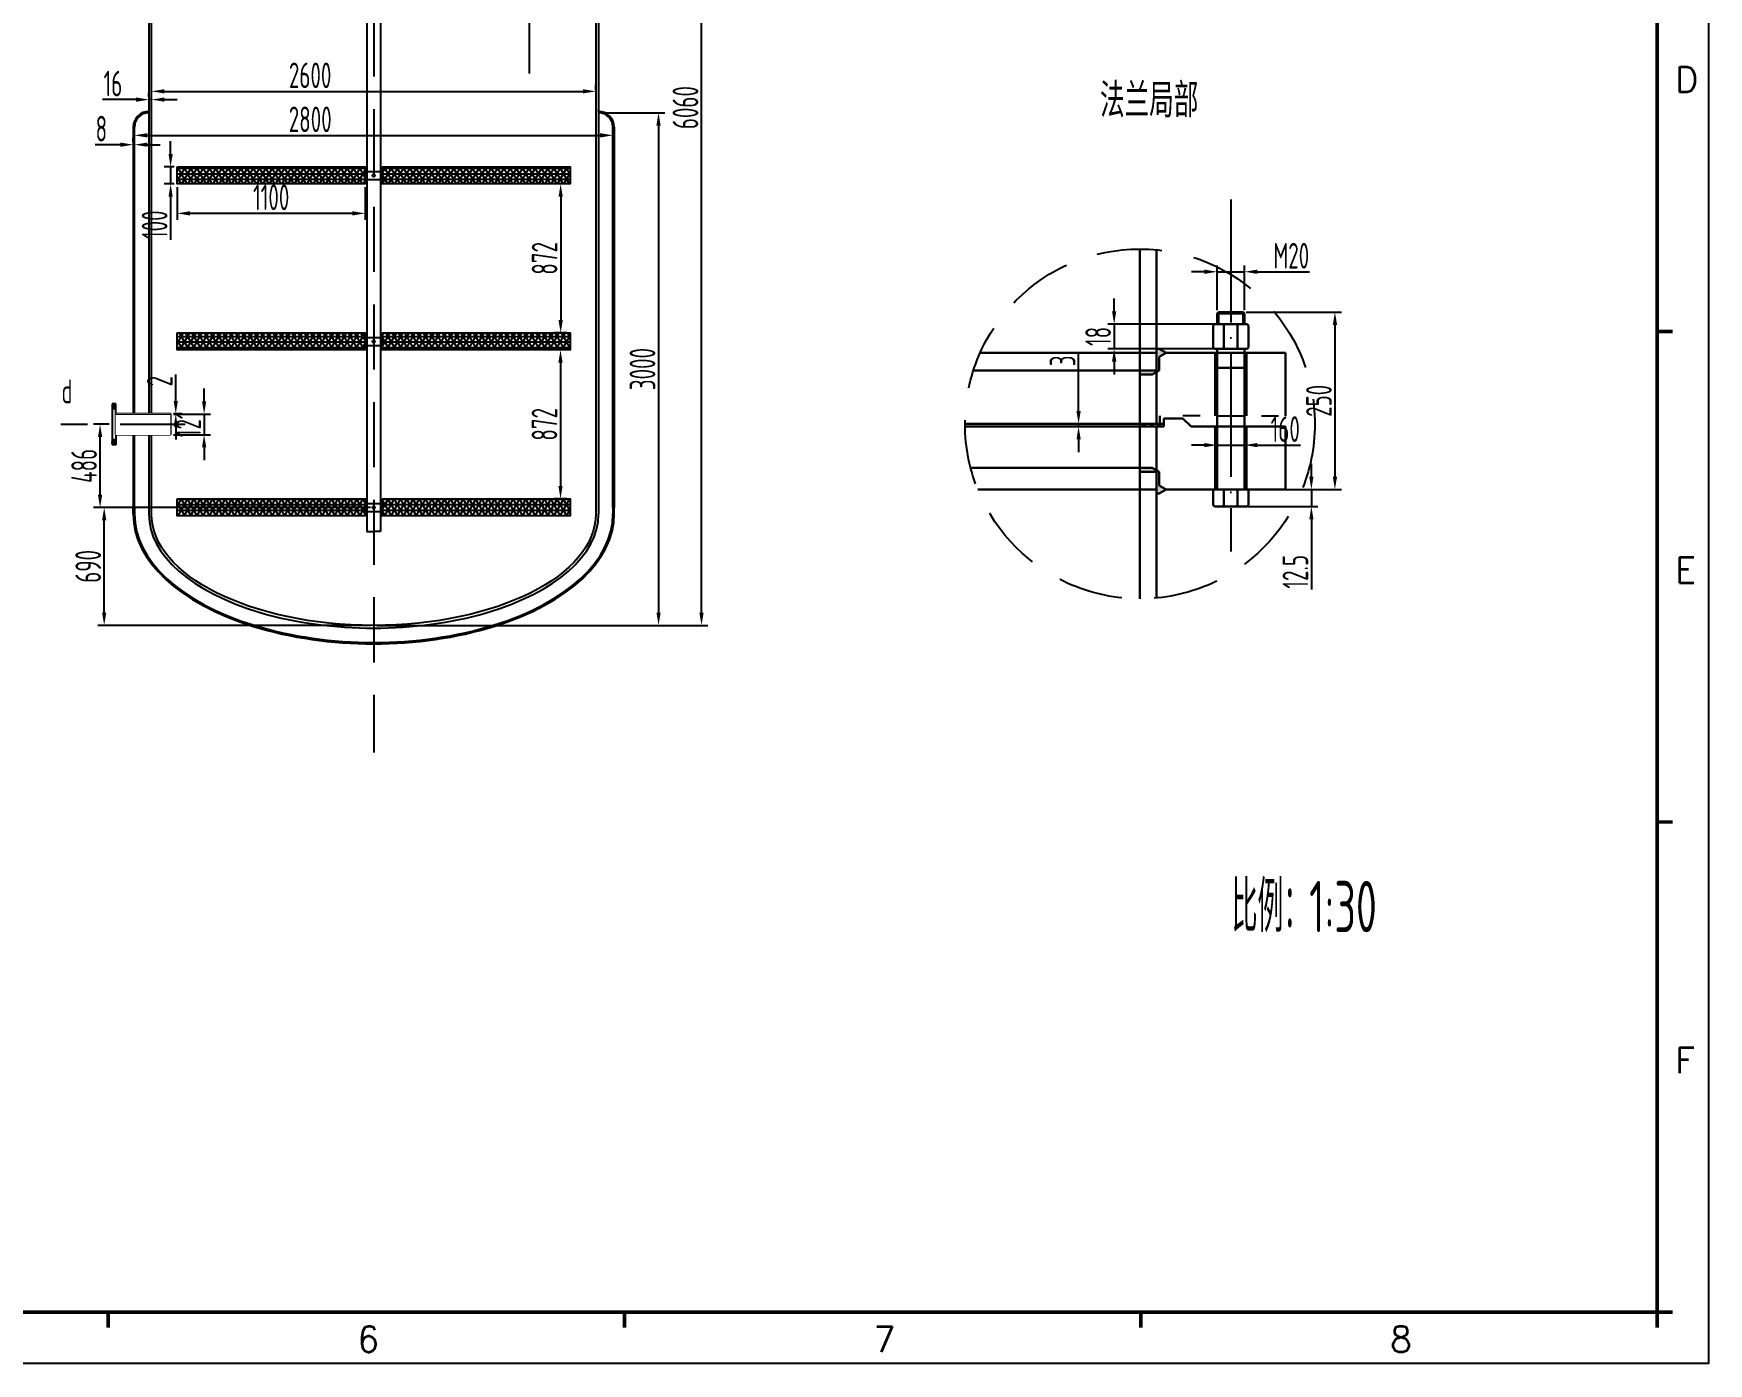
# Model space of a CAD drawing. Header units: millimetres. Extents: x 6802 to 7643, y 2128 to 2722.
# Drawn here: x 7316.4 to 7643.2, y 2128.2 to 2387.7 of the extents above; entities that cross this region are included whole.
import ezdxf

# ---------------------------------------------------------------- set-up
doc = ezdxf.new("R2010")
doc.units = ezdxf.units.MM
doc.set_wipeout_variables(frame=1)
doc.linetypes.add('ACAD_ISO04W100', pattern=[30, 24, -3, 0, -3])
doc.linetypes.add('DASHED', pattern=[19.05, 12.7, -6.35])
for name, color, linetype in [('4', 7, 'Continuous'), ('CENTER', 10, 'DASHED'), ('DLI', 5, 'Continuous'), ('FILLIN', 6, 'DASHED'), ('INSTRUCTION', 50, 'Continuous'), ('图框内', 7, 'Continuous'), ('细实线', 7, 'Continuous'), ('轮廓线', 7, 'Continuous')]:
    doc.layers.add(name, color=color, linetype=linetype)
for name, color, linetype, lineweight in [('中心线', 240, 'ACAD_ISO04W100', 25), ('图框', 7, 'Continuous', 25), ('文字', 7, 'Continuous', 25), ('粗实线', 7, 'Continuous', 30), ('线框', 7, 'Continuous', 25)]:
    doc.layers.add(name, color=color, linetype=linetype, lineweight=lineweight)
doc.styles.add('5-gbcbig', font='gbenor.shx', dxfattribs={"width": 0.7, "height": 5, "bigfont": 'gbcbig.shx'})
doc.styles.add('5mm', font='geniso.shx', dxfattribs={"height": 5, "bigfont": 'gbcbig.shx'})
doc.styles.add('7-gbcbig', font='gbenor.shx', dxfattribs={"width": 0.7, "height": 7, "bigfont": 'gbcbig.shx'})
doc.styles.add('Romans', font='romans.shx')
doc.dimstyles.new('GBCBIG-1：30', dxfattribs={"dimtxt": 5, "dimasz": 2.5, "dimexe": 1.25, "dimexo": 0.625, "dimtad": 1, "dimdec": 0, "dimlfac": 30, "dimtxsty": '5-gbcbig', "dimcen": 2.5, "dimclrd": 256, "dimclrt": 256, "dimadec": 0, "dimazin": 0, "dimtfac": 1, "dimtdec": 0, "dimtmove": 0, "dimatfit": 3, "dimfxl": 0, "dimlwd": -1, "dimarcsym": 0})

# ---------------------------------------------------------------- blocks, each defined once
blk = doc.blocks.new('*D81')
at = {"layer": 'Defpoints', "color": 0, "transparency": 16777216}
for p in [(7520.3, 2311.55), (7523.41, 2311.55), (7523.41, 2311.02)]:
    blk.add_point(p, dxfattribs=at)
at = {"layer": 'DLI', "linetype": 'Continuous', "transparency": 16777216}
for p, q in [((7520.3, 2314.05), (7520.3, 2325.13)), ((7520.3, 2311.02), (7520.3, 2311.55)), ((7520.3, 2308.52), (7520.3, 2306.02))]:
    blk.add_line(p, q, dxfattribs=at)
at = {"layer": 'DLI', "color": 0, "linetype": 'Continuous', "lineweight": -2, "transparency": 16777216}
for p, q in [((7522.79, 2311.55), (7519.05, 2311.55)), ((7522.79, 2311.02), (7519.05, 2311.02))]:
    blk.add_line(p, q, dxfattribs=at)
at = {"layer": 'DLI', "transparency": 16777216}
for points in [[(7519.89, 2314.05), (7520.72, 2314.05), (7520.3, 2311.55)], [(7519.89, 2308.52), (7520.72, 2308.52), (7520.3, 2311.02)]]:
    blk.add_solid(points, dxfattribs=at)
at = {"layer": 'DLI', "lineweight": 25, "transparency": 16777216, "insert": (7517.18, 2323.86), "char_height": 5, "attachment_point": 5, "rotation": 90, "style": '5-gbcbig'}
blk.add_mtext('3', dxfattribs=at)
blk = doc.blocks.new('*D82')
at = {"layer": 'Defpoints', "color": 0, "transparency": 16777216}
for p in [(7552.41, 2333.36), (7552.41, 2298.75), (7570.32, 2298.75)]:
    blk.add_point(p, dxfattribs=at)
at = {"layer": 'DLI', "color": 0, "linetype": 'Continuous', "lineweight": -2, "transparency": 16777216}
for p, q in [((7553.03, 2333.36), (7571.57, 2333.36)), ((7553.03, 2298.75), (7571.57, 2298.75))]:
    blk.add_line(p, q, dxfattribs=at)
at = {"layer": 'DLI', "linetype": 'Continuous', "transparency": 16777216}
blk.add_line((7570.32, 2330.86), (7570.32, 2301.25), dxfattribs=at)
at = {"layer": 'DLI', "transparency": 16777216}
for points in [[(7569.9, 2330.86), (7570.74, 2330.86), (7570.32, 2333.36)], [(7569.9, 2301.25), (7570.74, 2301.25), (7570.32, 2298.75)]]:
    blk.add_solid(points, dxfattribs=at)
at = {"layer": 'DLI', "lineweight": 25, "transparency": 16777216, "insert": (7567.2, 2316.05), "char_height": 5, "attachment_point": 5, "rotation": 90, "style": '5-gbcbig'}
blk.add_mtext('250', dxfattribs=at)
blk = doc.blocks.new('*D83')
at = {"layer": 'Defpoints', "color": 0, "transparency": 16777216}
for p in [(7552.68, 2298.75), (7552.68, 2295.42), (7565.72, 2295.42)]:
    blk.add_point(p, dxfattribs=at)
at = {"layer": 'DLI', "linetype": 'Continuous', "transparency": 16777216}
for p, q in [((7565.72, 2301.25), (7565.72, 2303.75)), ((7565.72, 2298.75), (7565.72, 2295.42)), ((7565.72, 2292.92), (7565.72, 2279.25))]:
    blk.add_line(p, q, dxfattribs=at)
at = {"layer": 'DLI', "color": 0, "linetype": 'Continuous', "lineweight": -2, "transparency": 16777216}
for p, q in [((7553.3, 2298.75), (7566.97, 2298.75)), ((7553.3, 2295.42), (7566.97, 2295.42))]:
    blk.add_line(p, q, dxfattribs=at)
at = {"layer": 'DLI', "transparency": 16777216}
for points in [[(7565.31, 2301.25), (7566.14, 2301.25), (7565.72, 2298.75)], [(7565.31, 2292.92), (7566.14, 2292.92), (7565.72, 2295.42)]]:
    blk.add_solid(points, dxfattribs=at)
at = {"layer": 'DLI', "lineweight": 25, "transparency": 16777216, "insert": (7562.6, 2282.7), "char_height": 5, "attachment_point": 5, "rotation": 90, "style": '5-gbcbig'}
blk.add_mtext('12.5', dxfattribs=at)
blk = doc.blocks.new('*D84')
at = {"layer": 'Defpoints', "color": 0, "transparency": 16777216}
for p in [(7552.41, 2331.02), (7527.25, 2326.22), (7552.68, 2326.22)]:
    blk.add_point(p, dxfattribs=at)
at = {"layer": 'DLI', "linetype": 'Continuous', "transparency": 16777216}
for p, q in [((7527.25, 2333.52), (7527.25, 2336.02)), ((7527.25, 2331.02), (7527.25, 2326.22)), ((7527.25, 2323.72), (7527.25, 2321.22))]:
    blk.add_line(p, q, dxfattribs=at)
at = {"layer": 'DLI', "color": 0, "linetype": 'Continuous', "lineweight": -2, "transparency": 16777216}
for p, q in [((7551.78, 2331.02), (7526, 2331.02)), ((7552.05, 2326.22), (7526, 2326.22))]:
    blk.add_line(p, q, dxfattribs=at)
at = {"layer": 'DLI', "transparency": 16777216}
for points in [[(7526.83, 2333.52), (7527.66, 2333.52), (7527.25, 2331.02)], [(7526.83, 2323.72), (7527.66, 2323.72), (7527.25, 2326.22)]]:
    blk.add_solid(points, dxfattribs=at)
at = {"layer": 'DLI', "lineweight": 25, "transparency": 16777216, "insert": (7524.12, 2328.62), "char_height": 5, "attachment_point": 5, "rotation": 90, "style": '5-gbcbig'}
blk.add_mtext('18', dxfattribs=at)
blk = doc.blocks.new('*D85')
at = {"layer": 'Defpoints', "color": 0, "transparency": 16777216}
for p in [(7552.68, 2341.23), (7547.34, 2333.09), (7552.68, 2333.09)]:
    blk.add_point(p, dxfattribs=at)
at = {"layer": 'DLI', "linetype": 'Continuous', "transparency": 16777216}
for p, q in [((7544.84, 2341.23), (7542.34, 2341.23)), ((7547.34, 2341.23), (7552.68, 2341.23)), ((7555.18, 2341.23), (7565.34, 2341.23))]:
    blk.add_line(p, q, dxfattribs=at)
at = {"layer": 'DLI', "color": 0, "linetype": 'Continuous', "lineweight": -2, "transparency": 16777216}
for p, q in [((7547.34, 2333.72), (7547.34, 2342.48)), ((7552.68, 2333.72), (7552.68, 2342.48))]:
    blk.add_line(p, q, dxfattribs=at)
at = {"layer": 'DLI', "transparency": 16777216}
for points in [[(7544.84, 2341.65), (7544.84, 2340.82), (7547.34, 2341.23)], [(7555.18, 2341.65), (7555.18, 2340.82), (7552.68, 2341.23)]]:
    blk.add_solid(points, dxfattribs=at)
at = {"layer": 'DLI', "lineweight": 25, "transparency": 16777216, "insert": (7561.8, 2344.36), "char_height": 5, "attachment_point": 5, "style": '5-gbcbig'}
blk.add_mtext('M20', dxfattribs=at)
blk = doc.blocks.new('*D86')
at = {"layer": 'Defpoints', "color": 0, "transparency": 16777216}
for p in [(7547.34, 2308.75), (7552.68, 2308.75), (7552.68, 2307.41)]:
    blk.add_point(p, dxfattribs=at)
at = {"layer": 'DLI', "linetype": 'Continuous', "transparency": 16777216}
for p, q in [((7544.84, 2307.41), (7542.34, 2307.41)), ((7547.34, 2307.41), (7552.68, 2307.41)), ((7555.18, 2307.41), (7563.59, 2307.41))]:
    blk.add_line(p, q, dxfattribs=at)
at = {"layer": 'DLI', "color": 0, "linetype": 'Continuous', "lineweight": -2, "transparency": 16777216}
for p, q in [((7547.34, 2308.12), (7547.34, 2306.16)), ((7552.68, 2308.12), (7552.68, 2306.16))]:
    blk.add_line(p, q, dxfattribs=at)
at = {"layer": 'DLI', "transparency": 16777216}
for points in [[(7544.84, 2307.83), (7544.84, 2307), (7547.34, 2307.41)], [(7555.18, 2307.83), (7555.18, 2307), (7552.68, 2307.41)]]:
    blk.add_solid(points, dxfattribs=at)
at = {"layer": 'DLI', "transparency": 16777216, "insert": (7560.63, 2310.54), "char_height": 5, "attachment_point": 5, "style": '5-gbcbig'}
blk.add_mtext('160', dxfattribs=at)
blk = doc.blocks.new('row')
at = {"layer": 'FILLIN'}
h = blk.add_hatch(dxfattribs=at)
h.set_pattern_fill('NET3', color=256, scale=0.5)
h.set_pattern_definition([(0, (-7807.0132, -2344.333), (0, 1.5875), []), (60, (-7807.0132, -2344.333), (-1.37481533, 0.79375), []), (120, (-7807.0132, -2344.333), (-1.37481533, -0.79375), [])])
h.paths.add_polyline_path([(-57.51, 2.53), (-57.51, -2.47), (-2.49, -2.47), (-2.49, 2.53)])
h.paths.add_polyline_path([(57.49, -2.47), (57.49, 2.53), (2.49, 2.53), (2.49, -2.47)])
for points in [[(-57.51, 2.53), (-2.49, 2.53), (-2.49, -2.47), (-57.51, -2.47)], [(2.49, 2.53), (57.49, 2.53), (57.49, -2.47), (2.49, -2.47)]]:
    blk.add_lwpolyline(points, close=True)
at = {"layer": '轮廓线'}
for p, q in [((-2.49, 1.2), (2.49, 1.2)), ((-2.49, -1.2), (2.49, -1.2))]:
    blk.add_line(p, q, dxfattribs=at)
blk.add_circle((0, 0), 0.4, dxfattribs=at)
blk = doc.blocks.new('*D73')
at = {"layer": 'Defpoints', "color": 0, "transparency": 16777216}
for p in [(7343.1, 2313.48), (7343.1, 2309.45), (7349.68, 2309.45)]:
    blk.add_point(p, dxfattribs=at)
at = {"layer": 'DLI', "linetype": 'Continuous', "transparency": 16777216}
for p, q in [((7349.68, 2315.98), (7349.68, 2318.48)), ((7349.68, 2313.48), (7349.68, 2309.45)), ((7349.68, 2306.95), (7349.68, 2304.45))]:
    blk.add_line(p, q, dxfattribs=at)
at = {"layer": 'DLI', "color": 0, "linetype": 'Continuous', "lineweight": -2, "transparency": 16777216}
for p, q in [((7343.72, 2313.48), (7350.93, 2313.48)), ((7343.72, 2309.45), (7350.93, 2309.45))]:
    blk.add_line(p, q, dxfattribs=at)
at = {"layer": 'DLI', "transparency": 16777216}
for points in [[(7349.27, 2315.98), (7350.1, 2315.98), (7349.68, 2313.48)], [(7349.27, 2306.95), (7350.1, 2306.95), (7349.68, 2309.45)]]:
    blk.add_solid(points, dxfattribs=at)
at = {"layer": 'DLI', "transparency": 16777216, "insert": (7346.56, 2311.47), "char_height": 5, "attachment_point": 5, "rotation": 90, "style": '5-gbcbig'}
blk.add_mtext('121', dxfattribs=at)
blk = doc.blocks.new('*D74')
at = {"layer": 'Defpoints', "color": 0, "transparency": 16777216}
for p in [(7343.1, 2313.55), (7343.1, 2313.48), (7344.15, 2313.48)]:
    blk.add_point(p, dxfattribs=at)
at = {"layer": 'DLI', "linetype": 'Continuous', "transparency": 16777216}
for p, q in [((7344.15, 2316.05), (7344.15, 2321.21)), ((7344.15, 2313.48), (7344.15, 2313.55)), ((7344.15, 2310.98), (7344.15, 2308.48))]:
    blk.add_line(p, q, dxfattribs=at)
at = {"layer": 'DLI', "color": 0, "linetype": 'Continuous', "lineweight": -2, "transparency": 16777216}
for p, q in [((7343.72, 2313.55), (7345.4, 2313.55)), ((7343.72, 2313.48), (7345.4, 2313.48))]:
    blk.add_line(p, q, dxfattribs=at)
at = {"layer": 'DLI', "transparency": 16777216}
for points in [[(7343.74, 2316.05), (7344.57, 2316.05), (7344.15, 2313.55)], [(7343.74, 2310.98), (7344.57, 2310.98), (7344.15, 2313.48)]]:
    blk.add_solid(points, dxfattribs=at)
at = {"layer": 'DLI', "transparency": 16777216, "insert": (7341.03, 2319.88), "char_height": 5, "attachment_point": 5, "rotation": 90, "style": '5-gbcbig'}
blk.add_mtext('2', dxfattribs=at)
blk = doc.blocks.new('*D90')
at = {"layer": 'Defpoints', "color": 0, "transparency": 16777216}
for p in [(7339.43, 2376.13), (7426.1, 2376.43), (7426.1, 2376.13)]:
    blk.add_point(p, dxfattribs=at)
at = {"layer": 'DLI', "color": 0, "linetype": 'Continuous', "lineweight": -2, "transparency": 16777216}
for p, q in [((7339.43, 2376.75), (7339.43, 2377.68)), ((7426.1, 2376.75), (7426.1, 2377.68))]:
    blk.add_line(p, q, dxfattribs=at)
at = {"layer": 'DLI', "linetype": 'Continuous', "transparency": 16777216}
blk.add_line((7341.93, 2376.43), (7423.6, 2376.43), dxfattribs=at)
at = {"layer": 'DLI', "transparency": 16777216}
for points in [[(7341.93, 2376.85), (7341.93, 2376.02), (7339.43, 2376.43)], [(7423.6, 2376.85), (7423.6, 2376.02), (7426.1, 2376.43)]]:
    blk.add_solid(points, dxfattribs=at)
at = {"layer": 'DLI', "transparency": 16777216, "insert": (7370.37, 2379.56), "char_height": 5, "attachment_point": 5, "style": '5-gbcbig'}
blk.add_mtext('2600', dxfattribs=at)
blk = doc.blocks.new('*D91')
at = {"layer": 'Defpoints', "color": 0, "transparency": 16777216}
for p in [(7336.1, 2367.57), (7429.43, 2367.85), (7429.43, 2367.57)]:
    blk.add_point(p, dxfattribs=at)
at = {"layer": 'DLI', "color": 0, "linetype": 'Continuous', "lineweight": -2, "transparency": 16777216}
for p, q in [((7336.1, 2368.2), (7336.1, 2369.1)), ((7429.43, 2368.2), (7429.43, 2369.1))]:
    blk.add_line(p, q, dxfattribs=at)
at = {"layer": 'DLI', "linetype": 'Continuous', "transparency": 16777216}
blk.add_line((7338.6, 2367.85), (7426.93, 2367.85), dxfattribs=at)
at = {"layer": 'DLI', "transparency": 16777216}
for points in [[(7338.6, 2368.27), (7338.6, 2367.43), (7336.1, 2367.85)], [(7426.93, 2368.27), (7426.93, 2367.43), (7429.43, 2367.85)]]:
    blk.add_solid(points, dxfattribs=at)
at = {"layer": 'DLI', "transparency": 16777216, "insert": (7370.38, 2370.97), "char_height": 5, "attachment_point": 5, "style": '5-gbcbig'}
blk.add_mtext('2800', dxfattribs=at)
blk = doc.blocks.new('*D92')
at = {"layer": 'Defpoints', "color": 0, "transparency": 16777216}
for p in [(7338.9, 2374.82), (7338.9, 2374.8), (7339.43, 2374.8)]:
    blk.add_point(p, dxfattribs=at)
at = {"layer": 'DLI', "color": 0, "linetype": 'Continuous', "lineweight": -2, "transparency": 16777216}
for p, q in [((7338.9, 2375.43), (7338.9, 2376.07)), ((7339.43, 2375.43), (7339.43, 2376.07))]:
    blk.add_line(p, q, dxfattribs=at)
at = {"layer": 'DLI', "linetype": 'Continuous', "transparency": 16777216}
for p, q in [((7336.4, 2374.82), (7329.88, 2374.82)), ((7339.43, 2374.82), (7338.9, 2374.82)), ((7341.93, 2374.82), (7344.43, 2374.82))]:
    blk.add_line(p, q, dxfattribs=at)
at = {"layer": 'DLI', "transparency": 16777216}
for points in [[(7336.4, 2375.24), (7336.4, 2374.4), (7338.9, 2374.82)], [(7341.93, 2375.24), (7341.93, 2374.4), (7339.43, 2374.82)]]:
    blk.add_solid(points, dxfattribs=at)
at = {"layer": 'DLI', "transparency": 16777216, "insert": (7331.89, 2377.95), "char_height": 5, "attachment_point": 5, "style": '5-gbcbig'}
blk.add_mtext('16', dxfattribs=at)
blk = doc.blocks.new('*D93')
at = {"layer": 'Defpoints', "color": 0, "transparency": 16777216}
for p in [(7335.83, 2366.02), (7335.83, 2365.91), (7336.1, 2365.91)]:
    blk.add_point(p, dxfattribs=at)
at = {"layer": 'DLI', "color": 0, "linetype": 'Continuous', "lineweight": -2, "transparency": 16777216}
for p, q in [((7335.83, 2366.54), (7335.83, 2367.27)), ((7336.1, 2366.54), (7336.1, 2367.27))]:
    blk.add_line(p, q, dxfattribs=at)
at = {"layer": 'DLI', "linetype": 'Continuous', "transparency": 16777216}
for p, q in [((7333.33, 2366.02), (7328.42, 2366.02)), ((7336.1, 2366.02), (7335.83, 2366.02)), ((7338.6, 2366.02), (7341.1, 2366.02))]:
    blk.add_line(p, q, dxfattribs=at)
at = {"layer": 'DLI', "transparency": 16777216}
for points in [[(7333.33, 2366.44), (7333.33, 2365.61), (7335.83, 2366.02)], [(7338.6, 2366.44), (7338.6, 2365.61), (7336.1, 2366.02)]]:
    blk.add_solid(points, dxfattribs=at)
at = {"layer": 'DLI', "transparency": 16777216, "insert": (7329.63, 2369.15), "char_height": 5, "attachment_point": 5, "style": '5-gbcbig'}
blk.add_mtext('8', dxfattribs=at)
blk = doc.blocks.new('*D94')
at = {"layer": 'Defpoints', "color": 0, "transparency": 16777216}
for p in [(7344.43, 2358.37), (7381.1, 2358.37), (7344.43, 2352.63)]:
    blk.add_point(p, dxfattribs=at)
at = {"layer": 'DLI', "color": 0, "linetype": 'Continuous', "lineweight": -2, "transparency": 16777216}
for p, q in [((7344.43, 2357.75), (7344.43, 2351.38)), ((7381.1, 2357.75), (7381.1, 2351.38))]:
    blk.add_line(p, q, dxfattribs=at)
at = {"layer": 'DLI', "linetype": 'Continuous', "transparency": 16777216}
blk.add_line((7378.6, 2352.63), (7346.93, 2352.63), dxfattribs=at)
at = {"layer": 'DLI', "transparency": 16777216}
for points in [[(7346.93, 2353.04), (7346.93, 2352.21), (7344.43, 2352.63)], [(7378.6, 2353.04), (7378.6, 2352.21), (7381.1, 2352.63)]]:
    blk.add_solid(points, dxfattribs=at)
at = {"layer": 'DLI', "transparency": 16777216, "insert": (7362.77, 2355.75), "char_height": 5, "attachment_point": 5, "style": '5-gbcbig'}
blk.add_mtext('1100', dxfattribs=at)
blk = doc.blocks.new('*D95')
at = {"layer": 'Defpoints', "color": 0, "transparency": 16777216}
for p in [(7330.18, 2295.25), (7382.77, 2295.25), (7382.77, 2272.25)]:
    blk.add_point(p, dxfattribs=at)
at = {"layer": 'DLI', "color": 0, "linetype": 'Continuous', "lineweight": -2, "transparency": 16777216}
for p, q in [((7382.14, 2295.25), (7328.93, 2295.25)), ((7382.14, 2272.25), (7328.93, 2272.25))]:
    blk.add_line(p, q, dxfattribs=at)
at = {"layer": 'DLI', "linetype": 'Continuous', "transparency": 16777216}
blk.add_line((7330.18, 2274.75), (7330.18, 2292.75), dxfattribs=at)
at = {"layer": 'DLI', "transparency": 16777216}
for points in [[(7329.77, 2292.75), (7330.6, 2292.75), (7330.18, 2295.25)], [(7329.77, 2274.75), (7330.6, 2274.75), (7330.18, 2272.25)]]:
    blk.add_solid(points, dxfattribs=at)
at = {"layer": 'DLI', "transparency": 16777216, "insert": (7327.06, 2283.75), "char_height": 5, "attachment_point": 5, "rotation": 90, "style": '5-gbcbig'}
blk.add_mtext('690', dxfattribs=at)
blk = doc.blocks.new('*D96')
at = {"layer": 'Defpoints', "color": 0, "transparency": 16777216}
for p in [(7426.63, 2372.25), (7382.77, 2272.25), (7438.35, 2272.25)]:
    blk.add_point(p, dxfattribs=at)
at = {"layer": 'DLI', "color": 0, "linetype": 'Continuous', "lineweight": -2, "transparency": 16777216}
for p, q in [((7427.26, 2372.25), (7439.6, 2372.25)), ((7383.39, 2272.25), (7439.6, 2272.25))]:
    blk.add_line(p, q, dxfattribs=at)
at = {"layer": 'DLI', "linetype": 'Continuous', "transparency": 16777216}
blk.add_line((7438.35, 2369.75), (7438.35, 2274.75), dxfattribs=at)
at = {"layer": 'DLI', "transparency": 16777216}
for points in [[(7437.93, 2369.75), (7438.76, 2369.75), (7438.35, 2372.25)], [(7437.93, 2274.75), (7438.76, 2274.75), (7438.35, 2272.25)]]:
    blk.add_solid(points, dxfattribs=at)
at = {"layer": 'DLI', "transparency": 16777216, "insert": (7435.22, 2322.25), "char_height": 5, "attachment_point": 5, "rotation": 90, "style": '5-gbcbig'}
blk.add_mtext('3000', dxfattribs=at)
blk = doc.blocks.new('*D97')
at = {"layer": 'Defpoints', "color": 0, "transparency": 16777216}
for p in [(7421.1, 2358.37), (7419.25, 2329.32), (7421.1, 2329.32)]:
    blk.add_point(p, dxfattribs=at)
at = {"layer": 'DLI', "color": 0, "linetype": 'Continuous', "lineweight": -2, "transparency": 16777216}
for p, q in [((7420.47, 2358.37), (7418, 2358.37)), ((7420.47, 2329.32), (7418, 2329.32))]:
    blk.add_line(p, q, dxfattribs=at)
at = {"layer": 'DLI', "linetype": 'Continuous', "transparency": 16777216}
blk.add_line((7419.25, 2355.87), (7419.25, 2331.82), dxfattribs=at)
at = {"layer": 'DLI', "transparency": 16777216}
for points in [[(7418.83, 2355.87), (7419.67, 2355.87), (7419.25, 2358.37)], [(7418.83, 2331.82), (7419.67, 2331.82), (7419.25, 2329.32)]]:
    blk.add_solid(points, dxfattribs=at)
at = {"layer": 'DLI', "transparency": 16777216, "insert": (7416.12, 2343.85), "char_height": 5, "attachment_point": 5, "rotation": 90, "style": '5-gbcbig'}
blk.add_mtext('872', dxfattribs=at)
blk = doc.blocks.new('*D98')
at = {"layer": 'Defpoints', "color": 0, "transparency": 16777216}
for p in [(7344.43, 2361.71), (7343.14, 2358.37), (7344.43, 2358.37)]:
    blk.add_point(p, dxfattribs=at)
at = {"layer": 'DLI', "linetype": 'Continuous', "transparency": 16777216}
for p, q in [((7343.14, 2364.21), (7343.14, 2366.71)), ((7343.14, 2361.71), (7343.14, 2358.37)), ((7343.14, 2355.87), (7343.14, 2347.46))]:
    blk.add_line(p, q, dxfattribs=at)
at = {"layer": 'DLI', "color": 0, "linetype": 'Continuous', "lineweight": -2, "transparency": 16777216}
for p, q in [((7343.81, 2361.71), (7341.89, 2361.71)), ((7343.81, 2358.37), (7341.89, 2358.37))]:
    blk.add_line(p, q, dxfattribs=at)
at = {"layer": 'DLI', "transparency": 16777216}
for points in [[(7342.73, 2364.21), (7343.56, 2364.21), (7343.14, 2361.71)], [(7342.73, 2355.87), (7343.56, 2355.87), (7343.14, 2358.37)]]:
    blk.add_solid(points, dxfattribs=at)
at = {"layer": 'DLI', "transparency": 16777216, "insert": (7340.02, 2350.41), "char_height": 5, "attachment_point": 5, "rotation": 90, "style": '5-gbcbig'}
blk.add_mtext('100', dxfattribs=at)
blk = doc.blocks.new('*D99')
at = {"layer": 'Defpoints', "color": 0, "transparency": 16777216}
for p in [(7421.1, 2325.99), (7419.22, 2296.94), (7421.1, 2296.94)]:
    blk.add_point(p, dxfattribs=at)
at = {"layer": 'DLI', "color": 0, "linetype": 'Continuous', "lineweight": -2, "transparency": 16777216}
for p, q in [((7420.47, 2325.99), (7417.97, 2325.99)), ((7420.47, 2296.94), (7417.97, 2296.94))]:
    blk.add_line(p, q, dxfattribs=at)
at = {"layer": 'DLI', "linetype": 'Continuous', "transparency": 16777216}
blk.add_line((7419.22, 2323.49), (7419.22, 2299.44), dxfattribs=at)
at = {"layer": 'DLI', "transparency": 16777216}
for points in [[(7418.8, 2323.49), (7419.63, 2323.49), (7419.22, 2325.99)], [(7418.8, 2299.44), (7419.63, 2299.44), (7419.22, 2296.94)]]:
    blk.add_solid(points, dxfattribs=at)
at = {"layer": 'DLI', "transparency": 16777216, "insert": (7416.09, 2311.47), "char_height": 5, "attachment_point": 5, "rotation": 90, "style": '5-gbcbig'}
blk.add_mtext('872', dxfattribs=at)
blk = doc.blocks.new('*D100')
at = {"layer": 'Defpoints', "color": 0, "transparency": 16777216}
for p in [(7329.38, 2311.47), (7331.76, 2311.47), (7344.43, 2295.25)]:
    blk.add_point(p, dxfattribs=at)
at = {"layer": 'DLI', "color": 0, "linetype": 'Continuous', "lineweight": -2, "transparency": 16777216}
for p, q in [((7331.14, 2311.47), (7328.13, 2311.47)), ((7343.81, 2295.25), (7328.13, 2295.25))]:
    blk.add_line(p, q, dxfattribs=at)
at = {"layer": 'DLI', "linetype": 'Continuous', "transparency": 16777216}
blk.add_line((7329.38, 2297.75), (7329.38, 2308.97), dxfattribs=at)
at = {"layer": 'DLI', "transparency": 16777216}
for points in [[(7328.97, 2308.97), (7329.8, 2308.97), (7329.38, 2311.47)], [(7328.97, 2297.75), (7329.8, 2297.75), (7329.38, 2295.25)]]:
    blk.add_solid(points, dxfattribs=at)
at = {"layer": 'DLI', "transparency": 16777216, "insert": (7326.26, 2303.36), "char_height": 5, "attachment_point": 5, "rotation": 90, "style": '5-gbcbig'}
blk.add_mtext('486', dxfattribs=at)
blk = doc.blocks.new('*D70')
at = {"layer": 'Defpoints', "color": 0, "transparency": 16777216}
for p in [(7396.1, 2474.26), (7446.73, 2474.26), (7382.77, 2272.25)]:
    blk.add_point(p, dxfattribs=at)
at = {"layer": 'DLI', "color": 0, "linetype": 'Continuous', "lineweight": -2, "transparency": 16777216}
for p, q in [((7396.73, 2474.26), (7447.98, 2474.26)), ((7383.39, 2272.25), (7447.98, 2272.25))]:
    blk.add_line(p, q, dxfattribs=at)
at = {"layer": 'DLI', "linetype": 'Continuous', "transparency": 16777216}
blk.add_line((7446.73, 2274.75), (7446.73, 2471.76), dxfattribs=at)
at = {"layer": 'DLI', "transparency": 16777216}
for points in [[(7446.31, 2471.76), (7447.15, 2471.76), (7446.73, 2474.26)], [(7446.31, 2274.75), (7447.15, 2274.75), (7446.73, 2272.25)]]:
    blk.add_solid(points, dxfattribs=at)
at = {"layer": 'DLI', "transparency": 16777216, "insert": (7443.6, 2373.26), "char_height": 5, "attachment_point": 5, "rotation": 90, "style": '5-gbcbig'}
blk.add_mtext('6060', dxfattribs=at)

msp = doc.modelspace()

# ---------------------------------------------------------------- hatches: boundary and pattern name
at = {"layer": '细实线', "lineweight": -3}
for points in [[(7535.475, 2321.951), (7532.275, 2321.951), (7532.275, 2321.178), (7534.675, 2321.178), (7536.008, 2321.948), (7536.008, 2324.617), (7537.394, 2325.417), (7536.008, 2326.217), (7535.475, 2326.217)], [(7535.475, 2297.951), (7536.008, 2297.951), (7537.394, 2298.751), (7536.008, 2299.551), (7536.008, 2302.22), (7534.675, 2302.99), (7532.275, 2302.99), (7532.275, 2302.217), (7535.475, 2302.217)]]:
    msp.add_hatch(color=256, dxfattribs=at).paths.add_polyline_path(points)
h = msp.add_hatch(dxfattribs=at)
h.set_pattern_fill('ANSI37', color=256, scale=1.333333, style=0)
h.set_pattern_definition([(45, (7141.64, 2019.9873), (-2.99342, 2.99342), []), (135, (7141.64, 2019.9873), (-2.99342, -2.99342), [])])
h.paths.add_polyline_path([(7536.942, 2311.551), (7532.275, 2311.551), (7532.275, 2311.017), (7536.942, 2311.017)])
h = msp.add_hatch(dxfattribs=at)
h.set_pattern_fill('ANSI37', color=256, scale=0.333333, style=0)
h.set_pattern_definition([(45, (7141.6401, 2019.9873), (-0.7483547, 0.7483547), []), (135, (7141.6401, 2019.9873), (-0.7483547, -0.7483547), [])])
h.paths.add_polyline_path([(7536.942, 2311.551), (7532.275, 2311.551), (7532.275, 2311.017), (7536.942, 2311.017)])

# ---------------------------------------------------------------- linework, layer by layer
for p, q in [((7381.435, 2474.241), (7381.435, 2290.585)), ((7384.101, 2474.241), (7384.101, 2290.585)), ((7338.901, 2451.251), (7338.901, 2293.918)), ((7339.435, 2293.918), (7339.435, 2452.585)), ((7426.101, 2451.251), (7426.101, 2295.251)), ((7426.635, 2451.251), (7426.635, 2295.251)), ((7426.635, 2372.585), (7426.635, 2372.851)), ((7335.835, 2369.451), (7335.835, 2295.251)), ((7336.101, 2295.251), (7336.101, 2369.451)), ((7426.635, 2372.585), (7426.635, 2300.818)), ((7426.635, 2372.585), (7426.635, 2369.785)), ((7429.435, 2295.251), (7429.435, 2369.451)), ((7429.701, 2369.451), (7429.701, 2295.251)), ((7335.835, 2293.918), (7335.835, 2295.251)), ((7336.101, 2295.251), (7336.101, 2293.918)), ((7426.101, 2295.251), (7426.101, 2293.918)), ((7426.635, 2295.251), (7426.635, 2293.918)), ((7429.435, 2295.251), (7429.435, 2293.918)), ((7429.701, 2293.918), (7429.701, 2295.251)), ((7381.435, 2290.585), (7382.768, 2290.585)), ((7384.101, 2290.585), (7382.768, 2290.585))]:
    msp.add_line(p, q)
for centre, radius, start, end in [((7338.901, 2369.451), 3.067, 90, 180), ((7338.901, 2369.451), 2.8, 90, 180), ((7426.635, 2369.451), 3.067, 0, 90), ((7426.635, 2369.451), 2.8, 0, 90)]:
    msp.add_arc(centre, radius, start, end)
for major_axis, ratio in [((-46.933, 0), 0.5383523), ((-46.667, 0), 0.5357143), ((-43.867, 0), 0.506079)]:
    msp.add_ellipse((7382.768, 2293.918), major_axis=major_axis, ratio=ratio, start_param=6.2831853, end_param=9.424778)
at = {"extrusion": (0, 0, -1)}
msp.add_ellipse((7382.768, 2293.918), major_axis=(-43.333, 0), ratio=0.5, start_param=3.1415927, end_param=6.2831853, dxfattribs=at)
at = {"layer": 'CENTER'}
for p, q in [((7382.768, 2582.518), (7382.768, 2247.438)), ((7413.191, 2379.938), (7413.191, 2485.056))]:
    msp.add_line(p, q, dxfattribs=at)
at = {"layer": 'INSTRUCTION', "linetype": 'DASHED'}
msp.add_circle((7532.275, 2311.551), 34.122, dxfattribs=at)
at = {"layer": '中心线'}
for p, q in [((7550.008, 2355.325), (7550.008, 2286.643)), ((7535.475, 2324.617), (7535.475, 2325.417)), ((7535.475, 2299.551), (7535.475, 2298.751))]:
    msp.add_line(p, q, dxfattribs=at)
at = {"layer": '图框'}
msp.add_lwpolyline([(6802.209, 2722.236), (7643.209, 2722.236), (7643.209, 2128.236), (6802.209, 2128.236)], close=True, dxfattribs=at)
at = {"layer": '图框内', "const_width": 0.7}
for points in [[(7633.209, 2138.236), (7633.209, 2712.236)], [(7636.209, 2329.556), (7633.209, 2329.556)], [(7633.209, 2233.886), (7636.209, 2233.886)], [(6827.209, 2138.236), (7633.209, 2138.236)], [(7330.959, 2135.236), (7330.959, 2138.236)], [(7431.709, 2135.236), (7431.709, 2138.236)], [(7532.459, 2135.236), (7532.459, 2138.236)], [(7636.209, 2138.236), (7633.209, 2138.236)], [(7633.209, 2135.236), (7633.209, 2138.236)]]:
    msp.add_lwpolyline(points, dxfattribs=at)
at = {"layer": '粗实线'}
for p, q in [((7532.275, 2345.673), (7532.275, 2311.017)), ((7535.475, 2345.523), (7535.475, 2321.951)), ((7546.808, 2331.017), (7546.542, 2330.751)), ((7546.542, 2330.751), (7546.542, 2326.484)), ((7553.208, 2331.017), (7546.808, 2331.017)), ((7547.608, 2333.357), (7547.342, 2333.09)), ((7547.342, 2333.09), (7547.342, 2331.017)), ((7547.342, 2333.09), (7552.675, 2333.09)), ((7547.608, 2333.357), (7552.408, 2333.357)), ((7547.608, 2333.357), (7547.608, 2331.017)), ((7548.408, 2331.017), (7548.675, 2330.751)), ((7548.942, 2331.017), (7548.675, 2330.751)), ((7548.675, 2330.751), (7548.675, 2326.484)), ((7551.075, 2331.017), (7551.342, 2330.751)), ((7551.608, 2331.017), (7551.342, 2330.751)), ((7551.342, 2330.751), (7551.342, 2326.484)), ((7552.408, 2333.357), (7552.408, 2331.017)), ((7552.408, 2333.357), (7552.675, 2333.09)), ((7552.675, 2333.09), (7552.675, 2331.017)), ((7553.208, 2331.017), (7553.475, 2330.751)), ((7553.475, 2330.751), (7553.475, 2326.484)), ((7501.097, 2325.417), (7535.475, 2325.417)), ((7535.475, 2326.217), (7536.008, 2326.217)), ((7536.008, 2326.217), (7537.394, 2325.417)), ((7536.008, 2324.617), (7537.394, 2325.417)), ((7536.008, 2321.951), (7536.008, 2324.617)), ((7537.394, 2325.417), (7546.942, 2325.417)), ((7546.808, 2326.217), (7546.542, 2326.484)), ((7546.808, 2326.217), (7553.208, 2326.217)), ((7546.942, 2325.417), (7546.942, 2313.151)), ((7546.942, 2325.417), (7560.675, 2325.417)), ((7547.342, 2326.217), (7547.342, 2298.751)), ((7548.408, 2326.217), (7548.675, 2326.484)), ((7548.942, 2326.217), (7548.675, 2326.484)), ((7551.075, 2326.217), (7551.342, 2326.484)), ((7551.608, 2326.217), (7551.342, 2326.484)), ((7552.675, 2326.217), (7552.675, 2298.751)), ((7553.075, 2325.417), (7553.075, 2313.151)), ((7553.208, 2326.217), (7553.475, 2326.484)), ((7560.675, 2325.417), (7560.675, 2313.151)), ((7499.776, 2321.951), (7535.475, 2321.951)), ((7534.675, 2321.178), (7532.275, 2321.178)), ((7534.675, 2321.178), (7536.008, 2321.948)), ((7535.475, 2321.64), (7535.475, 2311.551)), ((7547.342, 2322.484), (7552.675, 2322.484)), ((7498.153, 2311.551), (7536.942, 2311.551)), ((7498.157, 2311.017), (7536.942, 2311.017)), ((7532.275, 2311.017), (7532.275, 2277.428)), ((7535.475, 2311.017), (7535.475, 2302.528)), ((7536.142, 2313.151), (7536.142, 2311.551)), ((7536.942, 2312.617), (7540.675, 2312.617)), ((7536.942, 2312.617), (7536.942, 2311.017)), ((7540.675, 2312.617), (7542.275, 2311.017)), ((7542.275, 2311.017), (7560.675, 2311.017)), ((7546.942, 2311.017), (7546.942, 2298.751)), ((7553.075, 2311.017), (7553.075, 2298.751)), ((7560.675, 2311.017), (7560.675, 2298.751)), ((7534.675, 2302.99), (7499.244, 2302.99)), ((7532.275, 2302.217), (7535.475, 2302.217)), ((7534.675, 2302.99), (7536.008, 2302.22)), ((7535.475, 2302.217), (7535.475, 2277.579)), ((7536.008, 2302.217), (7536.008, 2299.551)), ((7500.645, 2298.751), (7535.475, 2298.751)), ((7535.475, 2297.951), (7536.008, 2297.951)), ((7536.008, 2299.551), (7537.394, 2298.751)), ((7536.008, 2297.951), (7537.394, 2298.751)), ((7537.394, 2298.751), (7560.675, 2298.751)), ((7546.542, 2298.751), (7546.542, 2295.684)), ((7548.675, 2298.751), (7548.675, 2295.684)), ((7551.342, 2298.751), (7551.342, 2295.684)), ((7553.475, 2298.751), (7553.475, 2295.684)), ((7546.808, 2295.417), (7546.542, 2295.684)), ((7546.808, 2295.417), (7553.208, 2295.417)), ((7548.675, 2295.684), (7548.408, 2295.417)), ((7548.675, 2295.684), (7548.942, 2295.417)), ((7551.342, 2295.684), (7551.075, 2295.417)), ((7551.342, 2295.684), (7551.608, 2295.417)), ((7553.475, 2295.684), (7553.208, 2295.417)), ((7553.208, 2295.417), (7553.475, 2295.684))]:
    msp.add_line(p, q, dxfattribs=at)
at = {"layer": '线框'}
msp.add_line((7633.209, 2138.236), (6827.209, 2138.236), dxfattribs=at)
at = {"layer": '细实线', "lineweight": -3}
for p, q in [((7544.008, 2313.151), (7540.675, 2313.151)), ((7547.342, 2313.151), (7552.675, 2313.151)), ((7556.008, 2313.151), (7559.342, 2313.151))]:
    msp.add_line(p, q, dxfattribs=at)
at = {"layer": '轮廓线'}
for p, q in [((7332.431, 2315.482), (7331.765, 2315.482)), ((7331.765, 2315.482), (7331.765, 2307.449)), ((7332.431, 2315.149), (7331.765, 2315.149)), ((7331.765, 2314.816), (7332.431, 2314.816)), ((7332.431, 2314.482), (7331.765, 2314.482)), ((7332.431, 2313.482), (7332.431, 2315.482)), ((7332.431, 2309.449), (7332.431, 2313.482)), ((7332.431, 2313.482), (7343.098, 2313.482)), ((7343.098, 2313.482), (7343.098, 2309.449)), ((7332.431, 2308.449), (7331.765, 2308.449)), ((7331.765, 2307.782), (7331.765, 2308.116)), ((7331.765, 2308.116), (7332.431, 2308.116)), ((7332.431, 2307.782), (7331.765, 2307.782)), ((7332.431, 2307.449), (7331.765, 2307.449)), ((7343.098, 2309.449), (7332.431, 2309.449)), ((7332.431, 2309.449), (7332.431, 2307.449)), ((7332.431, 2308.116), (7332.431, 2308.449)), ((7332.431, 2307.449), (7332.431, 2307.782))]:
    msp.add_line(p, q, dxfattribs=at)

# ---------------------------------------------------------------- block references
at = {"xscale": 0.6666666666666666, "yscale": 0.6666666666666666, "zscale": 0.6666666666666666}
for p in [(7382.768, 2360.018), (7382.768, 2327.635), (7382.768, 2295.251)]:
    msp.add_blockref('row', p, dxfattribs=at)

# ---------------------------------------------------------------- texts
at = {"layer": '4', "linetype": 'Continuous', "style": '5mm'}
msp.add_text('法兰局部', height=6.6667, dxfattribs=at).set_placement((7524.482, 2371.342))
at = {"layer": 'INSTRUCTION', "insert": (7321.897, 2320.236), "char_height": 4.667, "attachment_point": 1, "style": '7-gbcbig'}
msp.add_mtext_dynamic_manual_height_columns('d', width=4.80574, gutter_width=8.333, heights=[0], dxfattribs=at)
at = {"layer": '文字', "attachment_point": 1}
for s, insert, char_height, width, style in [('D', (7636.712, 2381.241), 5, 22.04626, 'Romans'), ('E', (7636.712, 2285.571), 5, 22.04626, 'Romans'), ('比例：1:30', (7550.179, 2222.378), 10, 109.70324, '5-gbcbig'), ('F', (7636.712, 2189.901), 5, 22.04626, 'Romans'), ('6', (7379.565, 2135.475), 5, 65.29169, 'Romans'), ('7', (7480.315, 2135.475), 5, 65.29169, 'Romans'), ('8', (7581.065, 2135.475), 5, 65.29169, 'Romans')]:
    msp.add_mtext(s, dxfattribs=dict(at, insert=insert, char_height=char_height, width=width, style=style))

# ---------------------------------------------------------------- dimensions: what is measured, and where the dimension line sits
at = {"layer": 'DLI'}
for base, p1, p2, picture, middle in [((7446.728, 2474.259), (7382.768, 2272.251), (7396.1, 2474.259), '*D70', (7443.603, 2373.255)), ((7438.346, 2272.251), (7426.635, 2372.251), (7382.768, 2272.251), '*D96', (7435.221, 2322.251)), ((7343.144, 2358.374), (7344.431, 2361.707), (7344.431, 2358.374), '*D98', (7340.019, 2350.415)), ((7419.249230123, 2329.324046775), (7421.097888448, 2358.374046775), (7421.097888448, 2329.324046775), '*D97', (7416.124230123, 2343.849046775)), ((7419.215703818, 2296.940713441), (7421.097888448, 2325.990713441), (7421.097888448, 2296.940713441), '*D99', (7416.090703818, 2311.465713441)), ((7330.184, 2295.251), (7382.768, 2272.251), (7382.768, 2295.251), '*D95', (7327.059, 2283.751))]:
    dim = msp.add_linear_dim(base=base, p1=p1, p2=p2, angle=90, dimstyle='GBCBIG-1：30', dxfattribs=at)
    dim.commit()
    dim.dimension.update_dxf_attribs({"geometry": picture, "text_midpoint": middle})
for base, p1, p2, picture, middle in [((7426.101, 2376.432), (7339.435, 2376.127), (7426.101, 2376.127), '*D90', (7370.371, 2376.432)), ((7429.435, 2367.849), (7336.101, 2367.571), (7429.435, 2367.571), '*D91', (7370.377, 2367.849)), ((7552.675, 2307.412), (7547.342, 2308.745), (7552.675, 2308.745), '*D86', (7560.635, 2307.412))]:
    dim = msp.add_linear_dim(base=base, p1=p1, p2=p2, dimstyle='GBCBIG-1：30', dxfattribs=at)
    dim.commit()
    dim.dimension.update_dxf_attribs({"geometry": picture, "text_midpoint": middle, "dimtype": 160})
for base, p1, p2, picture, middle in [((7338.901, 2374.82), (7339.435, 2374.802), (7338.901, 2374.802), '*D92', (7331.891, 2377.945)), ((7335.835, 2366.023), (7336.101, 2365.91), (7335.835, 2365.91), '*D93', (7329.626, 2369.148)), ((7344.431, 2352.628), (7381.105, 2358.374), (7344.431, 2358.374), '*D94', (7362.768, 2355.753))]:
    dim = msp.add_linear_dim(base=base, p1=p1, p2=p2, dimstyle='GBCBIG-1：30', dxfattribs=at)
    dim.commit()
    dim.dimension.update_dxf_attribs({"geometry": picture, "text_midpoint": middle})
at = {"layer": 'DLI', "lineweight": 25}
dim = msp.add_linear_dim(base=(7552.675, 2341.232), p1=(7547.342, 2333.09), p2=(7552.675, 2333.09), text='M20', dimstyle='GBCBIG-1：30', dxfattribs=at)
dim.commit()
dim.dimension.update_dxf_attribs({"geometry": '*D85', "text_midpoint": (7561.801, 2341.232), "dimtype": 160})
for base, p1, p2, text, picture, middle in [((7527.247, 2326.217), (7552.408, 2331.017), (7552.675, 2326.217), '18', '*D84', (7527.247, 2328.617)), ((7570.321, 2298.751), (7552.408, 2333.357), (7552.408, 2298.751), '250', '*D82', (7570.321, 2316.054)), ((7520.304, 2311.551), (7523.414, 2311.017), (7523.414, 2311.551), '3', '*D81', (7520.304, 2323.856)), ((7565.724, 2295.417), (7552.675, 2298.751), (7552.675, 2295.417), '12.5', '*D83', (7565.724, 2282.701))]:
    dim = msp.add_linear_dim(base=base, p1=p1, p2=p2, angle=90, text=text, dimstyle='GBCBIG-1：30', dxfattribs=at)
    dim.commit()
    dim.dimension.update_dxf_attribs({"geometry": picture, "text_midpoint": middle, "dimtype": 160})

# ---------------------------------------------------------------- next in the draw order: wipeouts: each hides what was drawn before it
msp.add_wipeout([(7332.431, 2313.482), (7343.098, 2313.482), (7343.098, 2309.449), (7332.431, 2309.449)])

# ---------------------------------------------------------------- next in the draw order: linework, layer by layer
for p, q in [((7332.431, 2313.482), (7332.431, 2313.549)), ((7332.431, 2313.549), (7343.098, 2313.549)), ((7343.098, 2313.549), (7343.098, 2313.482))]:
    msp.add_line(p, q)
at = {"layer": 'CENTER'}
msp.add_line((7345.991, 2311.466), (7321.751, 2311.466), dxfattribs=at)

# ---------------------------------------------------------------- next in the draw order: wipeouts: each hides what was drawn before it
msp.add_wipeout([(7332.431, 2309.382), (7332.431, 2309.449), (7343.098, 2309.449), (7343.098, 2309.382), (7343.098, 2309.382), (7343.098, 2309.382)])

# ---------------------------------------------------------------- next in the draw order: dimensions: what is measured, and where the dimension line sits
at = {"layer": 'DLI'}
dim = msp.add_linear_dim(base=(7329.383, 2311.466), p1=(7344.431, 2295.251), p2=(7331.765, 2311.466), angle=90, dimstyle='GBCBIG-1：30', dxfattribs=at)
dim.commit()
dim.dimension.update_dxf_attribs({"geometry": '*D100', "text_midpoint": (7329.383, 2303.358), "dimtype": 160})

# ---------------------------------------------------------------- next in the draw order: wipeouts: each hides what was drawn before it
msp.add_wipeout([(7332.431, 2313.549), (7332.431, 2313.482), (7343.098, 2313.482), (7343.098, 2313.549), (7343.098, 2313.549), (7343.098, 2313.549)])

# ---------------------------------------------------------------- next in the draw order: dimensions: what is measured, and where the dimension line sits
for base, p1, p2, picture, middle in [((7344.154, 2313.482), (7343.098, 2313.549), (7343.098, 2313.482), '*D74', (7344.154, 2319.882)), ((7349.682, 2309.449), (7343.098, 2313.482), (7343.098, 2309.449), '*D73', (7349.682, 2311.466))]:
    dim = msp.add_linear_dim(base=base, p1=p1, p2=p2, angle=90, dimstyle='GBCBIG-1：30', dxfattribs=at)
    dim.commit()
    dim.dimension.update_dxf_attribs({"geometry": picture, "text_midpoint": middle, "dimtype": 160})

doc.saveas('drawing.dxf')
